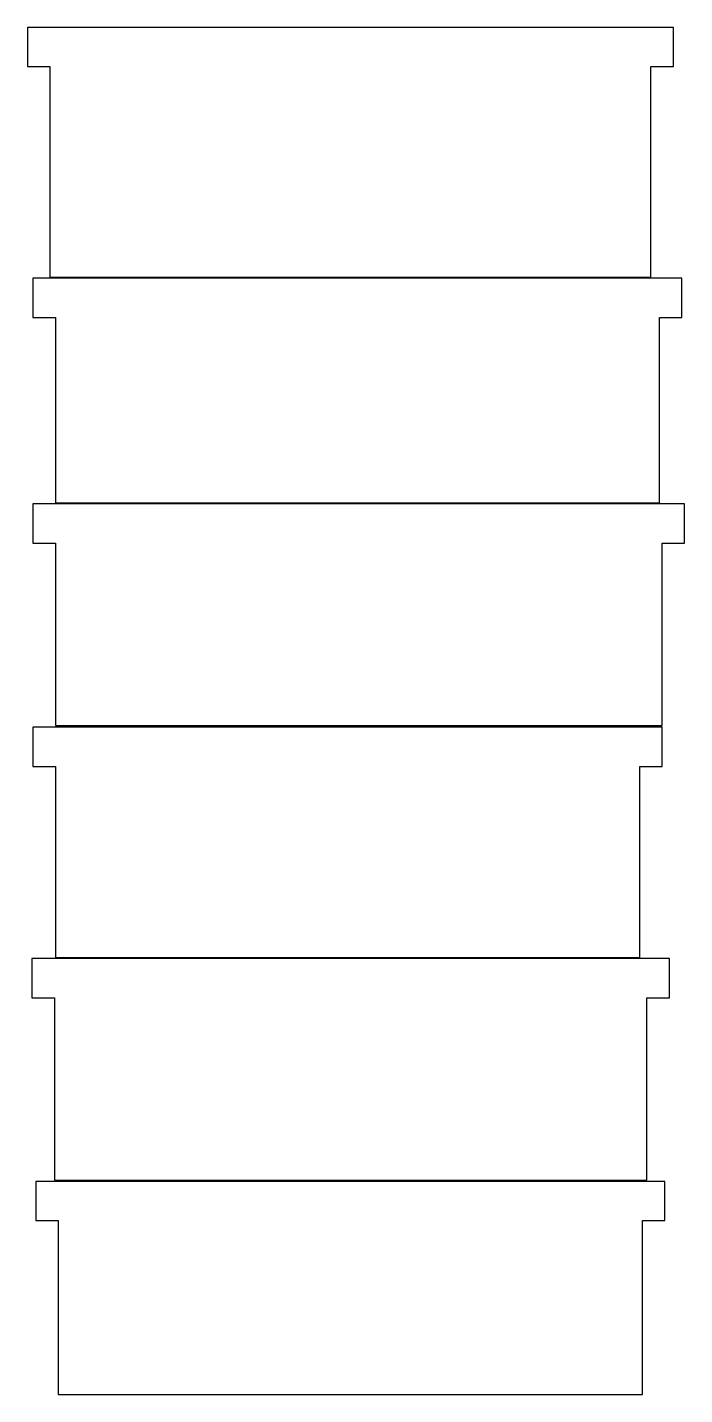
# Model space of a CAD drawing. Header units: millimetres. Extents: x -128 to 1042, y -207 to 2229.
import ezdxf

# ---------------------------------------------------------------- set-up
doc = ezdxf.new("R2010")
doc.units = ezdxf.units.MM
doc.layers.add('Default', color=70, linetype='Continuous')

msp = doc.modelspace()

# ---------------------------------------------------------------- linework, layer by layer
at = {"layer": 'Default'}
for points in [[(-88, 1784), (982, 1784), (982, 2159), (1022, 2159), (1022, 2229), (-128, 2229), (-128, 2159), (-88, 2159)], [(-78, 1382), (997, 1382), (997, 1712), (1037, 1712), (1037, 1782), (-118, 1782), (-118, 1712), (-78, 1712)], [(-78, 985), (1002, 985), (1002, 1310), (1042, 1310), (1042, 1380), (-118, 1380), (-118, 1310), (-78, 1310)], [(-78, 572), (962, 572), (962, 912), (1002, 912), (1002, 982), (-118, 982), (-118, 912), (-78, 912)], [(-80, 175), (975, 175), (975, 500), (1015, 500), (1015, 570), (-120, 570), (-120, 500), (-80, 500)], [(-73, -207), (967, -207), (967, 103), (1007, 103), (1007, 173), (-113, 173), (-113, 103), (-73, 103)]]:
    msp.add_lwpolyline(points, close=True, dxfattribs=at)

doc.saveas('drawing.dxf')
